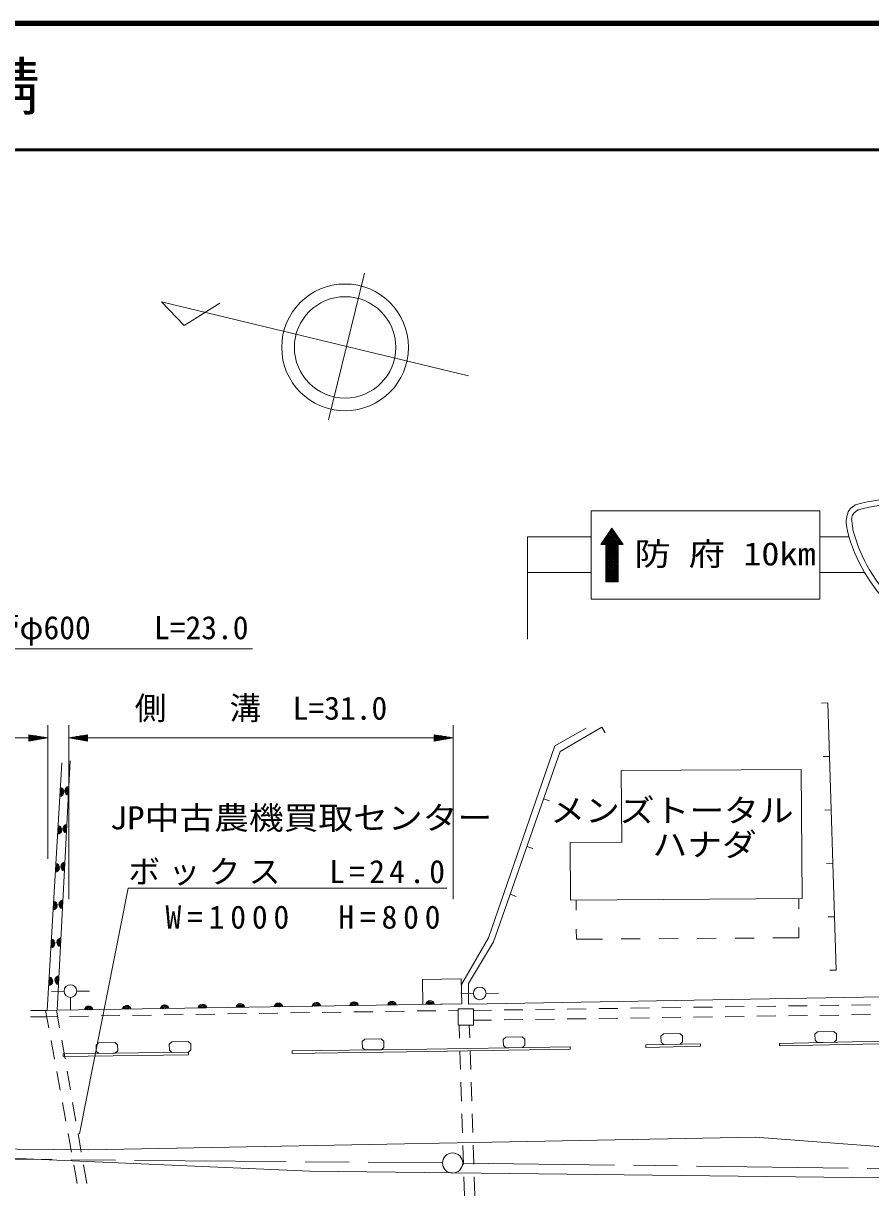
# Model space of a CAD drawing. Units: millimetres, scale not verified. Extents: x 40000 to 680000, y 20000 to 380000.
# Drawn here: x 433726 to 500755, y 287538 to 380000 of the extents above; entities that cross this region are included whole.
import ezdxf
from ezdxf.enums import TextEntityAlignment as Align

# ---------------------------------------------------------------- set-up
doc = ezdxf.new("R2010")
doc.units = ezdxf.units.MM
doc.header["$LTSCALE"] = 1000
doc.linetypes.add('CHAIN', pattern=[18.5, 12, -1.5, 3.5, -1.5])
for name, color, linetype, lineweight in [('M-BGD', 7, 'Continuous', 13), ('M-BMK', 2, 'CHAIN', 13), ('M-BMK-SRVR', 3, 'Continuous', 13), ('M-STR-HTXT', 7, 'Continuous', 13), ('M-STR-STRC', 7, 'Continuous', 13), ('M-STR-STRD', 7, 'Continuous', 13), ('M-TTL', 2, 'Continuous', 140), ('M-TTL-LINE', 7, 'Continuous', 50)]:
    doc.layers.add(name, color=color, linetype=linetype, lineweight=lineweight)
doc.layers.add('M-TTL-TXT', color=7, linetype='Continuous')
doc.styles.add('ＭＳ ゴシック', font='')
doc.styles.get('ＭＳ ゴシック').set_extended_font_data('MS Gothic')

msp = doc.modelspace()

# ---------------------------------------------------------------- linework, layer by layer
at = {"layer": 'M-BGD'}
for p, q in [((497358, 326213), (496858, 326197)), ((497358, 326213), (498035, 305072)), ((479495, 324286), (479745, 323853)), ((497493, 321984), (496993, 321968)), ((435611, 301878), (436778, 321473)), ((437430, 321636), (436392, 301890)), ((474875, 318627), (475347, 318462)), ((497628, 317756), (497129, 317740)), ((473557, 314850), (474029, 314685)), ((497764, 313528), (497264, 313512)), ((472239, 311074), (472711, 310909)), ((495068, 310731), (495073, 309930)), ((477453, 310620), (477458, 309819)), ((497899, 309300), (497399, 309284)), ((477468, 308319), (477473, 307518)), ((495082, 308430), (495087, 307629)), ((477473, 307518), (479530, 307531)), ((481030, 307540), (482530, 307550)), ((484030, 307559), (485530, 307569)), ((487030, 307578), (488530, 307588)), ((490030, 307597), (491530, 307607)), ((493030, 307616), (495087, 307629)), ((498035, 305072), (497535, 305056)), ((498035, 305072), (497535, 305056)), ((436952, 303398), (435952, 303379)), ((437952, 303405), (438952, 303399)), ((468404, 302397), (436392, 301890)), ((437451, 302908), (437450, 301908)), ((469327, 303229), (468327, 303235)), ((470327, 303232), (471327, 303243)), ((434284, 301879), (435611, 301878)), ((435484, 301878), (435738, 300490)), ((435611, 301878), (436392, 301890)), ((436351, 301889), (436592, 300508)), ((437371, 301405), (438871, 301429)), ((439871, 301444), (441370, 301468)), ((442370, 301483), (443870, 301507)), ((444870, 301523), (446370, 301546)), ((447370, 301562), (448870, 301585)), ((449869, 301601), (451369, 301625)), ((452369, 301640), (453869, 301664)), ((454869, 301679), (456369, 301703)), ((457369, 301719), (458868, 301742)), ((459868, 301758), (461368, 301781)), ((462368, 301797), (463868, 301820)), ((464868, 301836), (466367, 301860)), ((467367, 301875), (468123, 301887)), ((469339, 301880), (470751, 301900)), ((471751, 301914), (473251, 301936)), ((474251, 301950), (475750, 301971)), ((476750, 301985), (478250, 302007)), ((479250, 302021), (480750, 302042)), ((481750, 302056), (483250, 302078)), ((484250, 302092), (485749, 302113)), ((486749, 302127), (488249, 302149)), ((489249, 302163), (490749, 302184)), ((491749, 302198), (493249, 302220)), ((491751, 301419), (493250, 301440)), ((494249, 302234), (495748, 302255)), ((494250, 301454), (495750, 301476)), ((496748, 302269), (498248, 302291)), ((496750, 301490), (498250, 301511)), ((499248, 302305), (500748, 302326)), ((499250, 301526), (500750, 301547)), ((434285, 301379), (435615, 301378)), ((435615, 301378), (436371, 301389)), ((468205, 300725), (468237, 299693)), ((469004, 300750), (469037, 299703)), ((469350, 301101), (470753, 301121)), ((471753, 301135), (473252, 301156)), ((474252, 301170), (475752, 301192)), ((476752, 301206), (478252, 301227)), ((479252, 301241), (480752, 301263)), ((481752, 301277), (483251, 301298)), ((484251, 301312), (485751, 301334)), ((486751, 301348), (488251, 301369)), ((489251, 301383), (490751, 301405)), ((460737, 299602), (460540, 299414)), ((462039, 299619), (460737, 299602)), ((462039, 299619), (462242, 299436)), ((471886, 299774), (471689, 299584)), ((471698, 299101), (471689, 299584)), ((473187, 299797), (471886, 299774)), ((473187, 299797), (473391, 299614)), ((473399, 299132), (473391, 299614)), ((484361, 300035), (484165, 299846)), ((484174, 299363), (484165, 299846)), ((485663, 300060), (484361, 300035)), ((485663, 300060), (485866, 299879)), ((485876, 299396), (485866, 299879)), ((496542, 300190), (496346, 300000)), ((496356, 299517), (496346, 300000)), ((497843, 300217), (496542, 300190)), ((497843, 300217), (498047, 300036)), ((498057, 299553), (498047, 300036)), ((435918, 299506), (436187, 298030)), ((436763, 299523), (437021, 298045)), ((439682, 299324), (439484, 299135)), ((439490, 298652), (439484, 299135)), ((440983, 299341), (439682, 299324)), ((440983, 299341), (441186, 299158)), ((440995, 298487), (441192, 298675)), ((441192, 298675), (441186, 299158)), ((445471, 299400), (445273, 299212)), ((445279, 298729), (445273, 299212)), ((445482, 298546), (445279, 298729)), ((446772, 299417), (445471, 299400)), ((446772, 299417), (446975, 299234)), ((446784, 298563), (446981, 298751)), ((446981, 298751), (446975, 299234)), ((454985, 298471), (454983, 298671)), ((460546, 298931), (460540, 299414)), ((460749, 298748), (460546, 298931)), ((462050, 298765), (460749, 298748)), ((462050, 298765), (462248, 298953)), ((462248, 298953), (462242, 299436)), ((468269, 298693), (468316, 297194)), ((469069, 298703), (469116, 297204)), ((471901, 298919), (471698, 299101)), ((473203, 298942), (471901, 298919)), ((473203, 298942), (473399, 299132)), ((484378, 299181), (484174, 299363)), ((485679, 299206), (484378, 299181)), ((485679, 299206), (485876, 299396)), ((496560, 299336), (496356, 299517)), ((497861, 299363), (496560, 299336)), ((497861, 299363), (498057, 299553)), ((439693, 298469), (439490, 298652)), ((440995, 298487), (439693, 298469)), ((446784, 298563), (446786, 298363)), ((436367, 297047), (436637, 295571)), ((437193, 297060), (437450, 295582)), ((468348, 296195), (468395, 294695)), ((469148, 296204), (469195, 294705)), ((436816, 294587), (437086, 293112)), ((437622, 294597), (437879, 293119)), ((468426, 293696), (468474, 292197)), ((469227, 293706), (469274, 292206)), ((437266, 292128), (437535, 290652)), ((438051, 292134), (438308, 290656)), ((468505, 291197), (468553, 289698)), ((469305, 291207), (469353, 289708)), ((437715, 289669), (437984, 288193)), ((438480, 289671), (438738, 288193)), ((468584, 288698), (468631, 287199)), ((469384, 288708), (469432, 287209))]:
    msp.add_line(p, q, dxfattribs=at)
for points in [[(468380, 303943), (470530, 307634), (475785, 322821), (478239, 324212)], [(468945, 302388), (468932, 303998), (470929, 307321), (476185, 322379), (479495, 324286)], [(567792, 302967), (533102, 303306), (509108, 303092), (468945, 302388)]]:
    msp.add_lwpolyline(points, dxfattribs=at)
for points in [[(495333, 310733), (495268, 320956), (481025, 320866), (481061, 315187), (476987, 315161), (477015, 310617)], [(465332, 302349), (468404, 302397), (468373, 304379), (465301, 304330)], [(468123, 300725), (469339, 300725), (469339, 302004), (468123, 302004)]]:
    msp.add_lwpolyline(points, close=True, dxfattribs=at)
for centre in [(437452, 303408), (469827, 303226)]:
    msp.add_circle(centre, 500, dxfattribs=at)
for centre, radius, start, end in [((436586, 319165), 354, 275.38976, 77.79494), ((436586, 319165), 283, 277.6138, 75.5709), ((436586, 319165), 212, 281.36013, 71.82457), ((436586, 319165), 142, 289.07186, 64.11285), ((436586, 319165), 100, 299.38952, 53.79518), ((436586, 319165), 100, 299.38952, 53.79518), ((437359, 319250), 354, 95.78883, 258.194), ((437359, 319250), 283, 98.01286, 255.96997), ((437359, 319250), 212, 101.75919, 252.22364), ((437359, 319250), 142, 109.47092, 244.51191), ((437359, 319250), 100, 119.78858, 234.19425), ((437359, 319250), 100, 119.78858, 234.19425), ((436408, 316170), 354, 275.38976, 77.79494), ((436408, 316170), 283, 277.6138, 75.5709), ((436408, 316170), 212, 281.36013, 71.82457), ((436408, 316170), 142, 289.07186, 64.11285), ((436408, 316170), 100, 299.38952, 53.79518), ((436408, 316170), 100, 299.38952, 53.79518), ((437202, 316254), 354, 95.78883, 258.194), ((437202, 316254), 283, 98.01286, 255.96997), ((437202, 316254), 212, 101.75919, 252.22364), ((437202, 316254), 142, 109.47092, 244.51191), ((437202, 316254), 100, 119.78858, 234.19425), ((437202, 316254), 100, 119.78858, 234.19425), ((436230, 313176), 354, 275.38976, 77.79494), ((436230, 313176), 283, 277.6138, 75.5709), ((437044, 313258), 354, 95.78883, 258.194), ((437044, 313258), 283, 98.01286, 255.96997), ((437044, 313258), 212, 101.75919, 252.22364), ((436230, 313176), 212, 281.36013, 71.82457), ((436230, 313176), 142, 289.07186, 64.11285), ((436230, 313176), 100, 299.38952, 53.79518), ((436230, 313176), 100, 299.38952, 53.79518), ((437044, 313258), 142, 109.47092, 244.51191), ((437044, 313258), 100, 119.78858, 234.19425), ((437044, 313258), 100, 119.78858, 234.19425), ((436052, 310181), 354, 275.38976, 77.79494), ((436052, 310181), 283, 277.6138, 75.5709), ((436052, 310181), 212, 281.36013, 71.82457), ((436052, 310181), 142, 289.07186, 64.11285), ((436052, 310181), 100, 299.38952, 53.79518), ((436052, 310181), 100, 299.38952, 53.79518), ((436887, 310262), 354, 95.78883, 258.194), ((436887, 310262), 283, 98.01286, 255.96997), ((436887, 310262), 212, 101.75919, 252.22364), ((436887, 310262), 142, 109.47092, 244.51191), ((436887, 310262), 100, 119.78858, 234.19425), ((436887, 310262), 100, 119.78858, 234.19425), ((435873, 307186), 354, 275.38976, 77.79494), ((435873, 307186), 283, 277.6138, 75.5709), ((435873, 307186), 212, 281.36013, 71.82457), ((435873, 307186), 142, 289.07186, 64.11285), ((435873, 307186), 100, 299.38952, 53.79518), ((435873, 307186), 100, 299.38952, 53.79518), ((436729, 307266), 354, 95.78883, 258.194), ((436729, 307266), 283, 98.01286, 255.96997), ((436729, 307266), 212, 101.75919, 252.22364), ((436729, 307266), 142, 109.47092, 244.51191), ((436729, 307266), 100, 119.78858, 234.19425), ((436729, 307266), 100, 119.78858, 234.19425), ((435695, 304192), 354, 275.38976, 77.79494), ((435695, 304192), 283, 277.6138, 75.5709), ((435695, 304192), 212, 281.36013, 71.82457), ((435695, 304192), 142, 289.07186, 64.11285), ((435695, 304192), 100, 299.38952, 53.79518), ((435695, 304192), 100, 299.38952, 53.79518), ((436572, 304270), 354, 95.78883, 258.194), ((436572, 304270), 283, 98.01286, 255.96997), ((436572, 304270), 212, 101.75919, 252.22364), ((436572, 304270), 142, 109.47092, 244.51191), ((436572, 304270), 100, 119.78858, 234.19425), ((436572, 304270), 100, 119.78858, 234.19425), ((447900, 302018), 354, 9.70558, 172.11076), ((450899, 302066), 354, 9.70558, 172.11076), ((453899, 302113), 354, 9.70558, 172.11076), ((453899, 302113), 283, 11.92962, 169.88672), ((456899, 302161), 354, 9.70558, 172.11076), ((456899, 302161), 283, 11.92962, 169.88672), ((456899, 302161), 212, 15.67594, 166.14039), ((459898, 302208), 354, 9.70558, 172.11076), ((459898, 302208), 283, 11.92962, 169.88672), ((459898, 302208), 212, 15.67594, 166.14039), ((462898, 302256), 354, 9.70558, 172.11076), ((462898, 302256), 283, 11.92962, 169.88672), ((462898, 302256), 212, 15.67594, 166.14039), ((462898, 302256), 142, 23.38767, 158.42866), ((462898, 302256), 100, 33.70533, 148.111), ((462898, 302256), 100, 33.70533, 148.111), ((465898, 302303), 354, 9.70558, 172.11076), ((465898, 302303), 283, 11.92962, 169.88672), ((465898, 302303), 212, 15.67594, 166.14039), ((465898, 302303), 142, 23.38767, 158.42866), ((465898, 302303), 100, 33.70533, 148.111), ((465898, 302303), 100, 33.70533, 148.111), ((438901, 301875), 354, 9.70558, 172.11076), ((438901, 301875), 283, 11.92962, 169.88672), ((438901, 301875), 212, 15.67594, 166.14039), ((438901, 301875), 142, 23.38767, 158.42866), ((438901, 301875), 100, 33.70533, 148.111), ((438901, 301875), 100, 33.70533, 148.111), ((441901, 301923), 354, 9.70558, 172.11076), ((441901, 301923), 283, 11.92962, 169.88672), ((441901, 301923), 212, 15.67594, 166.14039), ((441901, 301923), 142, 23.38767, 158.42866), ((441901, 301923), 100, 33.70533, 148.111), ((441901, 301923), 100, 33.70533, 148.111), ((444900, 301971), 354, 9.70558, 172.11076), ((444900, 301971), 283, 11.92962, 169.88672), ((444900, 301971), 212, 15.67594, 166.14039), ((444900, 301971), 142, 23.38767, 158.42866), ((444900, 301971), 100, 33.70533, 148.111), ((444900, 301971), 100, 33.70533, 148.111), ((447900, 302018), 283, 11.92962, 169.88672), ((447900, 302018), 212, 15.67594, 166.14039), ((447900, 302018), 142, 23.38767, 158.42866), ((447900, 302018), 100, 33.70533, 148.111), ((447900, 302018), 100, 33.70533, 148.111), ((450899, 302066), 283, 11.92962, 169.88672), ((450899, 302066), 212, 15.67594, 166.14039), ((450899, 302066), 142, 23.38767, 158.42866), ((450899, 302066), 100, 33.70533, 148.111), ((450899, 302066), 100, 33.70533, 148.111), ((453899, 302113), 212, 15.67594, 166.14039), ((453899, 302113), 142, 23.38767, 158.42866), ((453899, 302113), 100, 33.70533, 148.111), ((453899, 302113), 100, 33.70533, 148.111), ((456899, 302161), 142, 23.38767, 158.42866), ((456899, 302161), 100, 33.70533, 148.111), ((456899, 302161), 100, 33.70533, 148.111), ((459898, 302208), 142, 23.38767, 158.42866), ((459898, 302208), 100, 33.70533, 148.111), ((459898, 302208), 100, 33.70533, 148.111)]:
    msp.add_arc(centre, radius, start, end, dxfattribs=at)
at = {"layer": 'M-BMK'}
for p, q in [((368511, 290629), (466884, 289813)), ((468484, 289794), (566803, 288524))]:
    msp.add_line(p, q, dxfattribs=at)
at = {"layer": 'M-BMK-SRVR'}
for p, q in [((457879, 348629), (460711, 360237)), ((444643, 357965), (446437, 356084)), ((468949, 352115), (444643, 357965)), ((446437, 356084), (449281, 357864))]:
    msp.add_line(p, q, dxfattribs=at)
for centre, radius in [((459178, 354356), 5016), ((459178, 354356), 4013), ((467684, 289805), 800)]:
    msp.add_circle(centre, radius, dxfattribs=at)
at = {"layer": 'M-STR-HTXT'}
for p, q in [((435668, 323450), (434168, 323700)), ((434168, 323700), (434168, 323200)), ((434468, 323650), (434168, 323650)), ((435668, 313865), (435668, 324450)), ((437310, 310685), (437310, 324450)), ((437310, 323450), (438810, 323700)), ((438510, 323650), (438810, 323650)), ((438810, 323200), (438810, 323700)), ((467738, 323450), (466238, 323700)), ((466238, 323700), (466238, 323200)), ((466538, 323650), (466238, 323650)), ((467738, 310685), (467738, 324450)), ((352914, 323450), (434168, 323450)), ((434168, 323600), (434768, 323600)), ((435068, 323550), (434168, 323550)), ((434168, 323500), (435368, 323500)), ((435668, 323450), (434168, 323200)), ((435668, 323450), (434168, 323450)), ((434168, 323400), (435368, 323400)), ((435068, 323350), (434168, 323350)), ((434168, 323300), (434768, 323300)), ((434468, 323250), (434168, 323250)), ((437310, 323450), (438810, 323200)), ((437310, 323450), (438810, 323450)), ((438810, 323500), (437610, 323500)), ((438810, 323400), (437610, 323400)), ((437910, 323550), (438810, 323550)), ((437910, 323350), (438810, 323350)), ((438810, 323600), (438210, 323600)), ((438810, 323300), (438210, 323300)), ((438510, 323250), (438810, 323250)), ((438810, 323450), (466238, 323450)), ((466238, 323600), (466838, 323600)), ((467138, 323550), (466238, 323550)), ((466238, 323500), (467438, 323500)), ((467738, 323450), (466238, 323200)), ((467738, 323450), (466238, 323450)), ((466238, 323400), (467438, 323400)), ((467138, 323350), (466238, 323350)), ((466238, 323300), (466838, 323300)), ((466538, 323250), (466238, 323250))]:
    msp.add_line(p, q, dxfattribs=at)
for points in [[(383306, 295289), (420404, 330508), (451854, 330508)], [(438155, 292119), (442028, 311565), (467228, 311565)]]:
    msp.add_lwpolyline(points, dxfattribs=at)
at = {"layer": 'M-STR-STRC'}
for p, q in [((478653, 341419), (496749, 341419)), ((478653, 334420), (478653, 341419)), ((496749, 341419), (496749, 334420)), ((473601, 339362), (473601, 331261)), ((473601, 339362), (478653, 339362)), ((480294, 340039), (479409, 338764)), ((479441, 338811), (480448, 339818)), ((479536, 338764), (480506, 339734)), ((479677, 338764), (480564, 339651)), ((479763, 339274), (480390, 339901)), ((479794, 338739), (480622, 339567)), ((479794, 338598), (480680, 339484)), ((479794, 338456), (480738, 339400)), ((480795, 338439), (479844, 339390)), ((480795, 338581), (479902, 339474)), ((480795, 338722), (479960, 339557)), ((480894, 338764), (480018, 339641)), ((481036, 338764), (480076, 339724)), ((480085, 339737), (480332, 339985)), ((481177, 338764), (480134, 339808)), ((480864, 339219), (480192, 339891)), ((480542, 339682), (480250, 339975)), ((480294, 340039), (481180, 338764)), ((496749, 339362), (499049, 339362)), ((479794, 338764), (479409, 338764)), ((479480, 338764), (479438, 338806)), ((479622, 338764), (479496, 338890)), ((479763, 338764), (479554, 338973)), ((480795, 337873), (479612, 339057)), ((480795, 338015), (479670, 339140)), ((480795, 338156), (479728, 339223)), ((480795, 338298), (479786, 339307)), ((479794, 338315), (480796, 339317)), ((479794, 338173), (480854, 339234)), ((479794, 338032), (480912, 339150)), ((479794, 337891), (480970, 339067)), ((479794, 338764), (479794, 335795)), ((479794, 337749), (480795, 338750)), ((480795, 337732), (479794, 338733)), ((479794, 337608), (480795, 338609)), ((480795, 337591), (479794, 338592)), ((479794, 337466), (480795, 338468)), ((480795, 337449), (479794, 338450)), ((480795, 338764), (480795, 335795)), ((480795, 338764), (481180, 338764)), ((480809, 338764), (481028, 338983)), ((480950, 338764), (481086, 338900)), ((481091, 338764), (481144, 338816)), ((479794, 337325), (480795, 338326)), ((480795, 337308), (479794, 338309)), ((479794, 337183), (480795, 338185)), ((480795, 337166), (479794, 338168)), ((479794, 337042), (480795, 338043)), ((480795, 337025), (479794, 338026)), ((479794, 336901), (480795, 337902)), ((480795, 336883), (479794, 337885)), ((479794, 336759), (480795, 337760)), ((480795, 336742), (479794, 337743)), ((479794, 336618), (480795, 337619)), ((480795, 336601), (479794, 337602)), ((479794, 336476), (480795, 337478)), ((480795, 336459), (479794, 337460)), ((479794, 336335), (480795, 337336)), ((480795, 336318), (479794, 337319)), ((479794, 336193), (480795, 337195)), ((480795, 336176), (479794, 337178)), ((479794, 336052), (480795, 337053)), ((480795, 336035), (479794, 337036)), ((479794, 335911), (480795, 336912)), ((480795, 335893), (479794, 336895)), ((480752, 335795), (479794, 336753)), ((480611, 335795), (479794, 336612)), ((479819, 335795), (480795, 336770)), ((479961, 335795), (480795, 336629)), ((478653, 336530), (473601, 336530)), ((480469, 335795), (479794, 336470)), ((480328, 335795), (479794, 336329)), ((480186, 335795), (479794, 336188)), ((480045, 335795), (479794, 336046)), ((479904, 335795), (479794, 335905)), ((479794, 335795), (480795, 335795)), ((480102, 335795), (480795, 336488)), ((480244, 335795), (480795, 336346)), ((480385, 335795), (480795, 336205)), ((480527, 335795), (480795, 336063)), ((480668, 335795), (480795, 335922)), ((500279, 336530), (496749, 336530)), ((496749, 334420), (478653, 334420))]:
    msp.add_line(p, q, dxfattribs=at)
for centre, radius, start, end in [((503360, 328338), 14089, 74.37436, 105.62533), ((503360, 328338), 13639, 74.69511, 105.30489), ((511526, 343096), 13024, 194.53156, 225.907), ((511526, 343096), 12574, 194.63957, 226.12)]:
    msp.add_arc(centre, radius, start, end, dxfattribs=at)
for points, knots in [([(498919, 339828), (498919, 339829), (498919, 339830), (498919, 339830), (498918, 339832), (498918, 339835), (498918, 339836), (498918, 339838), (498917, 339842), (498917, 339844), (498916, 339846), (498916, 339851), (498915, 339853), (498908, 339896), (498887, 340026), (498880, 340069), (498875, 340103), (498857, 340203), (498852, 340237), (498847, 340266), (498835, 340352), (498832, 340380), (498830, 340409), (498824, 340495), (498825, 340523), (498827, 340575), (498837, 340730), (498844, 340782), (498851, 340838), (498883, 341007), (498898, 341062), (498912, 341116), (498964, 341277), (498986, 341328), (499006, 341374), (499080, 341503), (499107, 341545), (499119, 341563), (499163, 341609), (499179, 341624), (499195, 341640), (499248, 341683), (499266, 341696), (499287, 341712), (499352, 341758), (499374, 341773), (499401, 341792), (499484, 341849), (499511, 341868), (499515, 341871), (499527, 341879), (499531, 341882), (499534, 341884), (499545, 341892), (499548, 341894), (499551, 341896), (499558, 341901), (499561, 341903), (499562, 341904), (499565, 341906), (499566, 341906)], [0, 0, 0, 0, 1, 1, 1, 2, 2, 2, 3, 3, 3, 4, 4, 4, 5, 5, 5, 6, 6, 6, 7, 7, 7, 8, 8, 8, 9, 9, 9, 10, 10, 10, 11, 11, 11, 12, 12, 12, 13, 13, 13, 14, 14, 14, 15, 15, 15, 16, 16, 16, 17, 17, 17, 18, 18, 18, 19, 19, 19, 20, 20, 20, 20]), ([(499360, 339918), (499359, 339931), (499353, 339969), (499351, 339982), (499347, 340014), (499333, 340111), (499329, 340143), (499323, 340186), (499305, 340314), (499300, 340356), (499294, 340400), (499277, 340532), (499272, 340576), (499268, 340614), (499256, 340729), (499255, 340768), (499254, 340801), (499257, 340900), (499264, 340932), (499270, 340963), (499300, 341054), (499315, 341082), (499333, 341114), (499403, 341201), (499428, 341229), (499446, 341250), (499511, 341305), (499532, 341324), (499553, 341341), (499619, 341392), (499641, 341409), (499658, 341421), (499709, 341458), (499726, 341470), (499733, 341475), (499754, 341489), (499760, 341493)], [0, 0, 0, 0, 1, 1, 1, 2, 2, 2, 3, 3, 3, 4, 4, 4, 5, 5, 5, 6, 6, 6, 7, 7, 7, 8, 8, 8, 9, 9, 9, 10, 10, 10, 11, 11, 11, 12, 12, 12, 12])]:
    msp.add_open_spline(points, degree=3, knots=knots, dxfattribs=at)
at = {"layer": 'M-STR-STRD'}
for p, q in [((454983, 298671), (464038, 298791)), ((464038, 298791), (476979, 299009)), ((464041, 298591), (476983, 298809)), ((476979, 299009), (476983, 298809)), ((482972, 299154), (487303, 299238)), ((482972, 299154), (482976, 298954)), ((482976, 298954), (487307, 299038)), ((487303, 299238), (487307, 299038)), ((493536, 299274), (503806, 299490)), ((493536, 299274), (493541, 299074)), ((493541, 299074), (503811, 299290)), ((436883, 298432), (446784, 298563)), ((436883, 298432), (436886, 298232)), ((436886, 298232), (446786, 298363)), ((454985, 298471), (464041, 298591)), ((491623, 291838), (531987, 288810))]:
    msp.add_line(p, q, dxfattribs=at)
for points in [[(491623, 291838), (438915, 290859), (396511, 291247)], [(396519, 290752), (426048, 290465), (456386, 289166), (567132, 287867)]]:
    msp.add_lwpolyline(points, dxfattribs=at)
at = {"layer": 'M-TTL'}
msp.add_line((680000, 380000), (40000, 380000), dxfattribs=at)
at = {"layer": 'M-TTL-LINE'}
msp.add_line((40000, 370000), (680000, 370000), dxfattribs=at)

# ---------------------------------------------------------------- texts
at = {"layer": 'M-BGD', "style": 'ＭＳ ゴシック', "width": 1.1}
for s, p in [('JP中古農機買取センター', (455696, 315659)), ('メンズトータル', (485038, 316239)), ('ハナダ', (487620, 313539))]:
    msp.add_text(s, height=1833, dxfattribs=at).set_placement(p, align=Align.BOTTOM_CENTER)
at = {"layer": 'M-STR-HTXT', "style": 'ＭＳ ゴシック'}
for s, p in [('ヒューム管φ600\u3000\u3000L=23.0', (436229, 330708)), ('側\u3000\u3000溝  L=31.0', (452524, 324339))]:
    msp.add_text(s, height=1833, dxfattribs=at).set_placement(p, align=Align.BOTTOM_CENTER)
at = {"layer": 'M-STR-HTXT', "char_height": 1833, "attachment_point": 8, "style": 'ＭＳ ゴシック'}
for s, insert in [('\\T1.27;ボックス\u3000L=24.0', (454728, 311765)), ('\\T1.37;W=1000\u3000H=800', (456079, 308323))]:
    msp.add_mtext(s, dxfattribs=dict(at, insert=insert))
at = {"layer": 'M-STR-STRC', "style": 'ＭＳ ゴシック', "width": 1.15}
msp.add_text('防 府 10km', height=1833, dxfattribs=at).set_placement((482057, 336550), align=Align.BOTTOM_LEFT)
at = {"layer": 'M-TTL-TXT', "style": 'ＭＳ ゴシック'}
msp.add_text('山口市下小鯖', height=3666, dxfattribs=at).set_placement((405024, 375000), align=Align.MIDDLE_LEFT)

doc.saveas('drawing.dxf')
